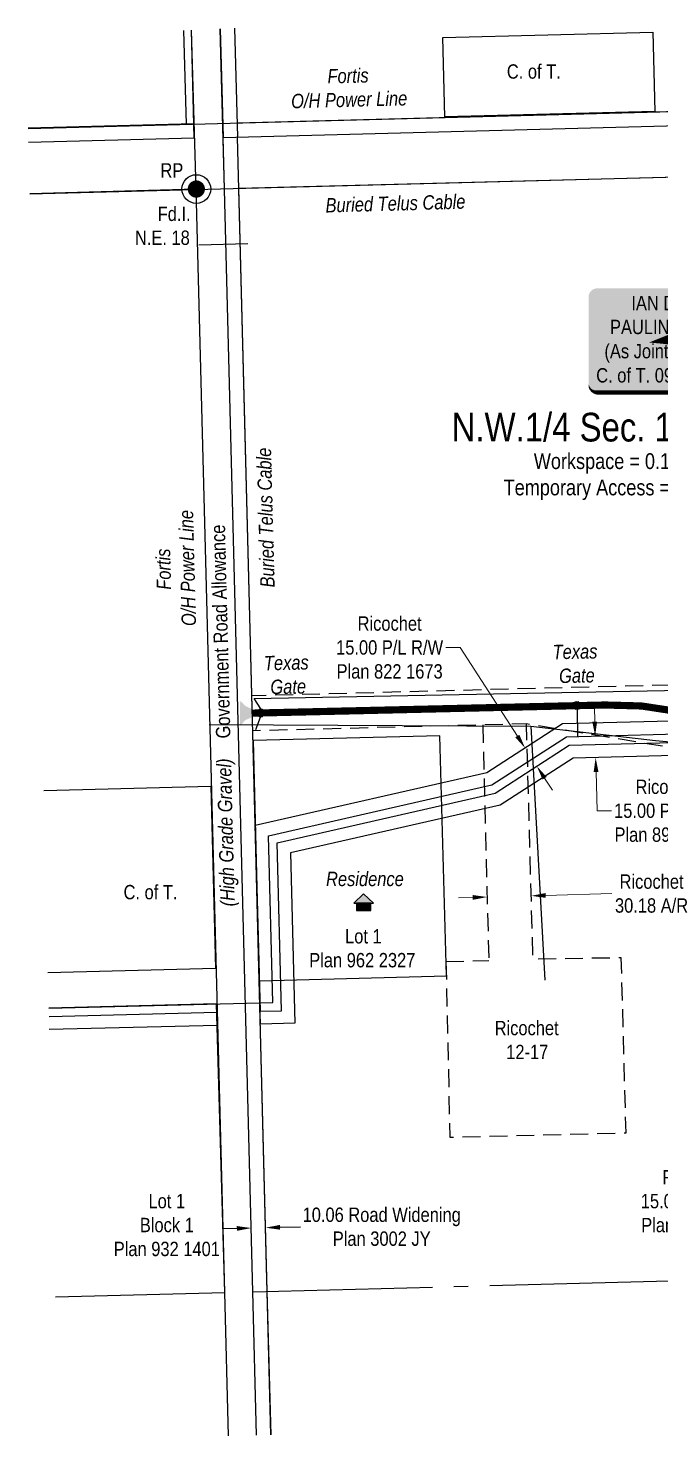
# Model space of a CAD drawing. Extents: x 623771 to 626298, y 5889519 to 5891376.
# Drawn here: x 623771 to 624212, y 5889519 to 5890499 of the extents above; entities that cross this region are included whole.
import ezdxf
from ezdxf.enums import TextEntityAlignment as Align

# ---------------------------------------------------------------- set-up
doc = ezdxf.new("R2010")
doc.units = 0
doc.header["$LTSCALE"] = 5
doc.header["$PDSIZE"] = 0.5
doc.linetypes.add('foc-ACCESSROAD', pattern=[3.75, 2.5, -1.25])
doc.linetypes.add('foc-QUARTERLINE', pattern=[33, 25, -3, 2, -3])
doc.layers.get('Defpoints').update_dxf_attribs({"color": 9})
for name, color, linetype in [('35', 37, 'Continuous'), ('AS-FENCE', 48, 'foc-FENCE'), ('AS-OWNER', 7, 'Continuous'), ('AS-POWER', 104, 'foc-POWER'), ('AS-POWER-T', 104, 'Continuous'), ('AS-RESIDENCE', 14, 'Continuous'), ('AS-ROADS', 254, 'Continuous'), ('AS-TELUS', 224, 'foc-TEL'), ('C-SYMBOL', 7, 'Continuous'), ('F-RW', 190, 'Continuous'), ('F-WS', 190, 'foc-ACCESSROAD'), ('L-AREAREQUIRED', 7, 'Continuous'), ('L-MON', 1, 'Continuous'), ('L-ROAD-T', 7, 'Continuous'), ('L-SEC', 7, 'Continuous'), ('L-SECQ', 8, 'foc-QUARTERLINE'), ('L-TITLEDB', 4, 'Continuous'), ('L-TITLEDB-T', 4, 'Continuous')]:
    doc.layers.add(name, color=color, linetype=linetype)
for name, color, linetype, lineweight in [('F-AR-T', 190, 'Continuous', 9), ('F-RW-T', 190, 'Continuous', 9), ('F-WS-T', 190, 'Continuous', 9), ('T-TEXT', 48, 'Continuous', 18)]:
    doc.layers.add(name, color=color, linetype=linetype, lineweight=lineweight)
doc.styles.add('100L', font='ARIALN.TTF', dxfattribs={"height": 11})
doc.styles.add('175L', font='ARIALN.TTF', dxfattribs={"height": 20})
doc.styles.add('80', font='ARIALN.TTF', dxfattribs={"height": 10})
doc.styles.add('80CG', font='ARIALN.TTF', dxfattribs={"height": 10})
doc.styles.add('80L', font='ARIALN.TTF', dxfattribs={"height": 10})
doc.styles.add('80LS', font='ARIALNI.TTF', dxfattribs={"height": 10})
doc.styles.add('foc-LtypeFont', font='ARIALN.TTF', dxfattribs={"height": 7.35})
doc.linetypes.add('foc-FENCE', pattern='A,10,-1,["X",foc-LtypeFont,S=0.2,R=0,X=-0.625,Y=-0.75],-1.24', length=12.24)
doc.linetypes.add('foc-POWER', pattern='A,6,-1,["P",foc-LtypeFont,S=0.2,R=0,X=-0.625,Y=-0.75],-1.24,4', length=12.24)
doc.linetypes.add('foc-POWER-NOLINE', pattern='A,0,-4,["P",foc-LtypeFont,S=0.2,R=0,X=-0.625,Y=-0.75],-8.24', length=12.24)
doc.linetypes.add('foc-TEL', pattern='A,2,-1,["T",foc-LtypeFont,S=0.2,R=0,X=-0.425,Y=-0.75],-1.24,8', length=12.24)
doc.linetypes.add('foc-TEL-NOLINE', pattern='A,0,-2,["T",foc-LtypeFont,S=0.2,R=0,X=-0.425,Y=-0.75],-10.24', length=12.24)
doc.dimstyles.new('Compass 5 000', dxfattribs={"dimscale": 5, "dimtxt": 9, "dimasz": 2, "dimexe": 0.2, "dimexo": 0.0625, "dimgap": 0.5, "dimtad": 0, "dimtih": 1, "dimtoh": 1, "dimzin": 0, "dimdsep": 46, "dimtxsty": '80CG', "dimcen": 0.1, "dimse1": 1, "dimse2": 1, "dimclrd": 256, "dimclrt": 256, "dimaunit": 1, "dimadec": 4, "dimazin": 0, "dimtfac": 0.06, "dimtofl": 0, "dimtmove": 0, "dimatfit": 1, "dimfxl": 0.2, "dimtolj": 1, "dimtzin": 0, "dimlwd": -1, "dimarcsym": 0})
pattern_1 = [(45, (218.6456, 2062.4858), (-1.12253201513, 1.12253201513), [])]

# ---------------------------------------------------------------- blocks, each defined once
blk = doc.blocks.new('*D380')
at = {"layer": 'Defpoints', "color": 0, "transparency": 16777216}
for p in [(624193.22, 5890006.9), (624166.56, 5889991.19), (624193.6, 5889991.89)]:
    blk.add_point(p, dxfattribs=at)
at = {"layer": 'F-RW-T', "transparency": 16777216}
for p, q in [((624165.92, 5890016.2), (624165.66, 5890026.19)), ((624166.82, 5889981.2), (624167.52, 5889954.1)), ((624167.52, 5889954.1), (624177.52, 5889954.1))]:
    blk.add_line(p, q, dxfattribs=at)
for points in [[(624167.59, 5890016.24), (624164.25, 5890016.15), (624166.18, 5890006.2)], [(624168.49, 5889981.24), (624165.16, 5889981.15), (624166.56, 5889991.19)]]:
    blk.add_solid(points, dxfattribs=at)
at = {"layer": 'F-RW-T', "transparency": 16777216, "insert": (624216.61, 5889954.1), "char_height": 10, "attachment_point": 5, "style": '80CG'}
blk.add_mtext('\\A1;Ricochet\\P15.00 P/L R/W^JPlan 892 2981', dxfattribs=at)
blk = doc.blocks.new('*D381')
at = {"layer": 'Defpoints', "color": 0, "transparency": 16777216}
for p in [(624112.27, 5889994.39), (624117.47, 5889997.75), (624120.39, 5889981.83)]:
    blk.add_point(p, dxfattribs=at)
at = {"layer": 'F-RW-T', "transparency": 16777216}
for p, q in [((624072.2, 5890067.82), (624062.2, 5890067.82)), ((624112.04, 5890006.15), (624072.2, 5890067.82)), ((624131.02, 5889976.79), (624136.44, 5889968.39))]:
    blk.add_line(p, q, dxfattribs=at)
for points in [[(624113.44, 5890007.06), (624110.64, 5890005.25), (624117.47, 5889997.75)], [(624132.42, 5889977.69), (624129.62, 5889975.88), (624125.59, 5889985.19)]]:
    blk.add_solid(points, dxfattribs=at)
at = {"layer": 'F-RW-T', "transparency": 16777216, "insert": (624023.12, 5890067.82), "char_height": 10, "attachment_point": 5, "style": '80CG'}
blk.add_mtext('\\A1;Ricochet\\P15.00 P/L R/W\\PPlan 822 1673', dxfattribs=at)
blk = doc.blocks.new('*D383')
at = {"layer": 'Defpoints', "color": 0, "transparency": 16777216}
for p in [(623924.72, 5889742.8), (623934.78, 5889743.06), (623936.83, 5889663.67)]:
    blk.add_point(p, dxfattribs=at)
at = {"layer": 'L-TITLEDB-T', "transparency": 16777216}
for p, q in [((623916.78, 5889663.15), (623906.78, 5889662.89)), ((623946.83, 5889663.92), (623961.04, 5889664.29))]:
    blk.add_line(p, q, dxfattribs=at)
for points in [[(623916.73, 5889664.81), (623916.82, 5889661.48), (623926.77, 5889663.41)], [(623946.78, 5889665.59), (623946.87, 5889662.26), (623936.83, 5889663.67)]]:
    blk.add_solid(points, dxfattribs=at)
at = {"layer": 'L-TITLEDB-T', "transparency": 16777216, "insert": (624017.62, 5889664.29), "char_height": 10, "attachment_point": 5, "style": '80CG'}
blk.add_mtext('\\A1;10.06 Road Widening\\PPlan 3002 JY', dxfattribs=at)
blk = doc.blocks.new('*U388')
h = blk.add_hatch(color=59)
edge = h.paths.add_edge_path()
edge.add_line((-51.5, -37), (51.5, -37))
edge.add_arc((51.5, -31), 6, 270, 360)
edge.add_line((57.5, -31), (57.5, 29.5))
edge.add_arc((51.5, 29.5), 6, 0, 90)
edge.add_line((51.5, 35.5), (-51.5, 35.5))
edge.add_arc((-51.5, 29.5), 6, 90, 180)
edge.add_line((-57.5, 29.5), (-57.5, -31))
edge.add_arc((-51.5, -31), 6, 180, 270)
at = {"color": 1, "flags": 128}
blk.add_lwpolyline([(-51.5, -37, 3, 3, 0), (51.5, -37, 3, 3, 0.414214), (57.5, -31, 3, 3, 0), (57.5, 29.5, 3, 0, 0.414214), (51.5, 35.5, 0, 0, 0), (-51.5, 35.5, 0, 0, 0.414214), (-57.5, 29.5, 0, 0, 0), (-57.5, -31, 0, 3, 0.414214)], format="xyseb", close=True, dxfattribs=at)
blk.add_lwpolyline([(-15.42, -2.21, 0, 7.5, 0), (0, 0, 0, 0, 0)], format="xyseb", dxfattribs=at)
at = {"color": 1, "style": '80'}
blk.add_attdef('ENTER_TEXT_001', (-35.99, -5), '', height=10, dxfattribs=at)
blk = doc.blocks.new('res_occ')
for points in [[(0.1, 0.89), (-1.26, -0.37), (1.46, -0.37)], [(-0.9, -1.43), (1.1, -1.43), (1.1, -0.37), (-0.9, -0.37)]]:
    blk.add_hatch(color=14).paths.add_polyline_path(points)
at = {"color": 14}
for points in [[(0.1, 0.89), (-1.26, -0.37), (1.46, -0.37)], [(-0.9, -1.43), (1.1, -1.43), (1.1, -0.37), (-0.9, -0.37)]]:
    blk.add_lwpolyline(points, close=True, dxfattribs=at)
blk = doc.blocks.new('fdia')
at = {"color": 255, "const_width": 1}
blk.add_lwpolyline([(-0.5, 0, 1), (0.5, 0, 1)], format="xyb", close=True, dxfattribs=at)
blk = doc.blocks.new('Fdiaa')
blk.add_blockref('fdia', (0, 0))
blk = doc.blocks.new('fdib')
at = {"color": 1, "const_width": 1.6}
blk.add_lwpolyline([(-0.4, 0, 1), (0.4, 0, 1)], format="xyb", close=True, dxfattribs=at)
at = {"color": 1}
blk.add_circle((0, 0), 0.8, dxfattribs=at)
blk = doc.blocks.new('Fdibb')
blk.add_blockref('fdib', (0, 0))
blk = doc.blocks.new('fdicc')
for name in ['Fdibb', 'Fdiaa']:
    blk.add_blockref(name, (0, 0))
blk = doc.blocks.new('FDI')
blk.add_blockref('fdicc', (0, 0))
blk = doc.blocks.new('*U478')
at = {"layer": '35', "color": 3}
blk.add_circle((0, 0), 10, dxfattribs=at)
at = {"layer": '35', "color": 3, "style": '80'}
blk.add_attdef('RP_001', (-24.99, 8.03), '', height=10, dxfattribs=at)
blk = doc.blocks.new('*D412')
at = {"layer": 'Defpoints', "color": 0, "transparency": 16777216}
for p in [(624121.71, 5889894.86), (624091.21, 5889886.11), (624121.93, 5889886.95)]:
    blk.add_point(p, dxfattribs=at)
at = {"layer": 'F-AR-T', "transparency": 16777216}
for p, q in [((624081, 5889893.75), (624071, 5889893.48)), ((624131.71, 5889895.13), (624177.82, 5889896.39))]:
    blk.add_line(p, q, dxfattribs=at)
for points in [[(624080.95, 5889895.41), (624081.04, 5889892.08), (624090.99, 5889894.02)], [(624131.66, 5889896.8), (624131.75, 5889893.47), (624121.71, 5889894.86)]]:
    blk.add_solid(points, dxfattribs=at)
at = {"layer": 'F-AR-T', "transparency": 16777216, "insert": (624205.48, 5889896.39), "char_height": 10, "attachment_point": 5, "style": '80CG'}
blk.add_mtext('\\A1;Ricochet\\P30.18 A/R', dxfattribs=at)
blk = doc.blocks.new('*D418')
at = {"layer": 'Defpoints', "color": 0, "transparency": 16777216}
for p in [(624303.32, 5889675.87), (624299.08, 5889662.97), (624313.37, 5889658.28)]:
    blk.add_point(p, dxfattribs=at)
at = {"layer": 'F-RW-T', "transparency": 16777216}
for p, q in [((624284.31, 5889682.11), (624274.31, 5889682.11)), ((624293.82, 5889678.99), (624284.31, 5889682.11)), ((624327.11, 5889668.06), (624336.61, 5889664.94))]:
    blk.add_line(p, q, dxfattribs=at)
for points in [[(624294.34, 5889680.58), (624293.3, 5889677.41), (624303.32, 5889675.87)], [(624327.63, 5889669.64), (624326.59, 5889666.48), (624317.61, 5889671.18)]]:
    blk.add_solid(points, dxfattribs=at)
at = {"layer": 'F-RW-T', "transparency": 16777216, "insert": (624235.23, 5889682.11), "char_height": 10, "attachment_point": 5, "style": '80CG'}
blk.add_mtext('\\A1;Ricochet\\P15.00 P/L R/W\\PPlan 242 0811 ', dxfattribs=at)

msp = doc.modelspace()

# ---------------------------------------------------------------- hatches: boundary and pattern name
at = {"layer": 'AS-ROADS'}
h = msp.add_hatch(color=256, dxfattribs=at)
h.dxf.hatch_style = 1
h.paths.add_polyline_path([(623927.478, 5890019.336), (623922.852, 5890017.354), (623918.96, 5890013.339), (623919.083, 5890030.949), (623922.343, 5890027.426), (623927.138, 5890024.906)])
at = {"layer": 'T-TEXT'}
h = msp.add_hatch(dxfattribs=at)
h.set_pattern_fill('ANSI31', color=256, scale=0.5)
h.set_pattern_definition(pattern_1)
h.paths.add_polyline_path([(624154.705, 5890024.829), (624154.511, 5890030.221), (624152.064, 5890030.049), (624152.448, 5890024.614)])
h = msp.add_hatch(dxfattribs=at)
h.set_pattern_fill('ANSI31', color=256, scale=0.5)
h.set_pattern_definition(pattern_1)
h.paths.add_polyline_path([(623932.215, 5890024.864), (623932.321, 5890019.446), (623934.714, 5890019.472), (623934.611, 5890024.945)])

# ---------------------------------------------------------------- linework, layer by layer
at = {"layer": 'AS-FENCE', "flags": 128}
for points in [[(623928.796, 5890032.274), (624321.482, 5890039.961), (624321.34, 5890045.875), (624326.387, 5890046.282), (624326.583, 5890039.973), (624361.699, 5890040.805), (624371.388, 5890041.067), (624499.762, 5890044.472), (624506.738, 5890049.137)], [(623933.421, 5890025.174), (623928.839, 5890032.387)], [(624153.716, 5890024.433), (624153.809, 5890005.731)], [(623933.009, 5890019.026), (623929.709, 5890010.455)]]:
    msp.add_lwpolyline(points, dxfattribs=at)
at = {"layer": 'AS-POWER'}
for p, q in [((624121.503, 5890012.982), (624208.132, 5890003.113)), ((624208.132, 5890003.113), (624302.553, 5889994.646))]:
    msp.add_line(p, q, dxfattribs=at)
at = {"layer": 'AS-POWER', "linetype": 'foc-POWER-NOLINE', "flags": 128}
for points in [[(623910.878, 5889518.656), (623908.456, 5889618.414), (623888.55, 5890387.242), (623885.078, 5890497.996)], [(623771.487, 5890429.536), (624862.042, 5890458.165)]]:
    msp.add_lwpolyline(points, dxfattribs=at)
at = {"layer": 'AS-POWER', "flags": 128}
for points in [[(623890.312, 5890348.413), (623924.513, 5890349.353)], [(623897.589, 5890014.252), (624121.503, 5890012.982), (624131.26, 5889836.221)], [(623785.863, 5889816.618), (623902.678, 5889819.565)]]:
    msp.add_lwpolyline(points, dxfattribs=at)
at = {"layer": 'AS-ROADS', "const_width": 5, "flags": 128}
msp.add_lwpolyline([(623927.308, 5890022.121), (624173.171, 5890027.799), (624198.412, 5890027.124), (624224.447, 5890023.17), (624252.761, 5890016.367), (624271.53, 5890012.795), (624300.912, 5890011.435), (624381.074, 5890013.338), (624402.469, 5890018.913), (624430.468, 5890029.291), (624455.486, 5890033.07), (624528.854, 5890036.514)], dxfattribs=at)
at = {"layer": 'AS-TELUS', "linetype": 'foc-TEL-NOLINE', "flags": 128}
for points in [[(623908.069, 5890387.389), (623905.166, 5890498.884)], [(623771.487, 5890429.536), (624862.042, 5890458.165)], [(623772.559, 5890383.83), (624860.514, 5890412.402)], [(623940.456, 5889519.422), (623918.122, 5890387.771)]]:
    msp.add_lwpolyline(points, dxfattribs=at)
at = {"layer": 'AS-TELUS', "flags": 128}
msp.add_lwpolyline([(623785.863, 5889816.62), (623932.717, 5889820.322)], dxfattribs=at)
at = {"layer": 'F-RW', "flags": 128}
for points in [[(624247.098, 5890017.292), (624143.591, 5890014.627), (624090.763, 5889980.499), (623929.585, 5889943.753), (623932.93, 5889814.419), (623947.928, 5889814.807), (623944.891, 5889931.88), (624096.559, 5889966.482), (624148.191, 5889999.728), (624247.505, 5890002.287), (624247.098, 5890017.292)], [(624397.784, 5889958.644), (624309.808, 5889976.748), (624247.748, 5889993.284), (624150.954, 5889990.791), (624100.121, 5889958.057), (623954.071, 5889924.754), (623957.158, 5889806.048), (623933.161, 5889805.426), (623932.775, 5889820.419), (623941.777, 5889820.65), (623938.77, 5889936.631), (624094.328, 5889972.075), (624146.353, 5890005.689), (624249.504, 5890008.346), (624308.301, 5889992.678), (624313.245, 5889991.354), (624319.119, 5889990.142), (624329.849, 5889987.931), (624400.742, 5889973.385), (624397.784, 5889958.644)], [(623785.863, 5889816.618), (623902.678, 5889819.565), (623903.059, 5889804.578), (623786.214, 5889801.64)], [(623785.863, 5889816.62), (623902.678, 5889819.565), (623902.831, 5889813.569)], [(623902.831, 5889813.569), (623786.004, 5889810.625)]]:
    msp.add_lwpolyline(points, dxfattribs=at)
at = {"layer": 'F-WS', "flags": 128}
for points in [[(624721.742, 5890056.391), (624442.626, 5890048.64), (624442.259, 5890068.185), (624219.997, 5890062.039), (624220.657, 5890041.775), (623927.257, 5890034.196)], [(624443.303, 5890024.278), (624445.269, 5889947.907), (624389.274, 5889945.932), (624389.091, 5889973.12), (624247.748, 5889993.284), (624118.44, 5890014.689), (623927.844, 5890009.787)], [(624062.37, 5889849.022), (624065.03, 5889726.624), (624187.734, 5889729.746), (624184.378, 5889851.616), (624122.916, 5889850.759), (624118.44, 5890014.689)], [(624087.955, 5890014.019), (624092.134, 5889849.779)], [(624062.37, 5889849.022), (624092.134, 5889849.779)]]:
    msp.add_lwpolyline(points, dxfattribs=at)
at = {"layer": 'L-SEC'}
for p, q in [((623887.041, 5890422.633), (623885.078, 5890497.996)), ((623905.172, 5890498.884), (623907.145, 5890423.158)), ((623907.145, 5890423.158), (624711.522, 5890444.113)), ((623887.041, 5890422.633), (623771.721, 5890419.571)), ((623927.917, 5889619.096), (623907.145, 5890423.158)), ((623908.456, 5889618.414), (623888.55, 5890387.242)), ((623910.984, 5889518.658), (623908.456, 5889618.414)), ((623930.531, 5889519.165), (623927.917, 5889619.096))]:
    msp.add_line(p, q, dxfattribs=at)
at = {"layer": 'L-SECQ'}
for p, q in [((623927.917, 5889619.096), (624838.186, 5889642.681)), ((623790.581, 5889615.458), (623908.456, 5889618.414))]:
    msp.add_line(p, q, dxfattribs=at)
at = {"layer": 'L-TITLEDB'}
for p, q in [((623881.601, 5890432.552), (623879.902, 5890497.767)), ((623915.224, 5890499.329), (623917.201, 5890423.42)), ((623916.94, 5890433.476), (624711.26, 5890454.169)), ((623886.774, 5890432.69), (623771.485, 5890429.629)), ((623937.973, 5889619.355), (623917.202, 5890423.417)), ((623918.122, 5890387.771), (624712.45, 5890408.465)), ((623888.55, 5890387.242), (623772.557, 5890383.921)), ((623940.585, 5889519.425), (623937.973, 5889619.358))]:
    msp.add_line(p, q, dxfattribs=at)
at = {"layer": 'L-TITLEDB', "flags": 128}
for points in [[(624061.555, 5890437.55), (624060.12, 5890492.818), (624206.261, 5890496.602), (624207.696, 5890441.333), (624061.555, 5890437.55)], [(623932.364, 5889835.632), (624062.636, 5889839.011), (624058.184, 5890006.301), (623928.127, 5890003.183), (623932.364, 5889835.632)], [(623782.305, 5889968.317), (623898.695, 5889971.344), (623901.919, 5889844.307)], [(623901.919, 5889844.307), (623785.283, 5889841.329)], [(623902.678, 5889819.565), (623785.863, 5889816.615)], [(623790.582, 5889615.436), (623908.456, 5889618.414), (623902.678, 5889819.565)]]:
    msp.add_lwpolyline(points, dxfattribs=at)
at = {"layer": 'T-TEXT', "flags": 128}
for points in [[(624154.705, 5890024.829), (624154.511, 5890030.221), (624152.064, 5890030.049), (624152.448, 5890024.614)], [(623932.215, 5890024.864), (623932.321, 5890019.446), (623934.714, 5890019.472), (623934.611, 5890024.945)]]:
    msp.add_lwpolyline(points, close=True, dxfattribs=at)

# ---------------------------------------------------------------- block references
at = {"layer": '35', "xscale": 0.99964983, "yscale": 0.99964983, "zscale": 0.99964983}
msp.add_blockref('*U478', (623888.55, 5890387.242), dxfattribs=at).add_auto_attribs({'RP_001': 'RP'})
at = {"layer": 'AS-OWNER', "color": 2}
ref = msp.add_blockref('*U388', (624219.154, 5890282.561), dxfattribs=at)
ref.add_attrib('ENTER_TEXT_001', 'IAN DUNN', (624191.412, 5890302.82), dxfattribs={"layer": '0', "color": 1, "height": 10, "style": '80'})
ref.add_attrib('ENTER_TEXT_002', 'PAULINE DUNN', (624176.559, 5890286.154), dxfattribs={"layer": '0', "color": 1, "height": 10, "style": '80'})
ref.add_attrib('ENTER_TEXT_003', '(As Joint Tenants)', (624172.674, 5890269.317), dxfattribs={"layer": '0', "color": 1, "height": 10, "style": '80'})
ref.add_attrib('ENTER_TEXT_004', 'C. of T. 092 175 572', (624166.954, 5890252.472), dxfattribs={"layer": '0', "color": 1, "height": 10, "style": '80'})
at = {"layer": 'AS-RESIDENCE', "xscale": 4.999999999999992, "yscale": 4.999999999999992, "zscale": 4.999999999999992}
msp.add_blockref('res_occ', (624004.498, 5889891.702), dxfattribs=at)
at = {"layer": 'L-MON'}
for xscale, yscale, zscale in [(4.999999999999992, 4.999999999999992, 4.999999999999992), (4.999999999999995, 4.999999999999995, 4.999999999999995)]:
    msp.add_blockref('FDI', (623888.55, 5890387.242), dxfattribs=dict(at, xscale=xscale, yscale=yscale, zscale=zscale))

# ---------------------------------------------------------------- texts
at = {"layer": 'AS-POWER-T', "char_height": 10, "attachment_point": 1, "style": '175L'}
for insert, rotation in [((623953.412, 5890470.099), 1.482474), ((623861.724, 5890081.658), 91.476042)]:
    msp.add_mtext_dynamic_manual_height_columns('\\pi26.305;{\\fArial Narrow|b0|i1|c0|p34;Fortis\\P\\pi0.57524;O/H Power Line}', width=80.67299, gutter_width=100, heights=[0], dxfattribs=dict(at, insert=insert, rotation=rotation))
at = {"layer": 'AS-RESIDENCE', "insert": (623977.054, 5889911.628), "char_height": 10, "attachment_point": 1, "style": '80L'}
msp.add_mtext_dynamic_manual_height_columns('\\pi1.8164;{\\fArial Narrow|b0|i1|c0|p34;Residence}', width=56.92075, gutter_width=50, heights=[0], dxfattribs=at)
at = {"layer": 'AS-TELUS', "char_height": 10, "attachment_point": 1, "style": '80L'}
for insert, rotation in [((623978.346, 5890380.844), 1.636785), ((623933.15, 5890109.523), 91.554881)]:
    msp.add_mtext_dynamic_manual_height_columns('{\\fArial Narrow|b0|i1|c0|p34;Buried Telus Cable}', width=100.05139, gutter_width=50, heights=[0], dxfattribs=dict(at, insert=insert, rotation=rotation))
at = {"layer": 'C-SYMBOL', "color": 3, "style": '175L'}
msp.add_text('N.W.1/4 Sec. 17-48-8-W.5M.', height=19.993, dxfattribs=at).set_placement((624213.315, 5890205.376), align=Align.BOTTOM_CENTER)
at = {"layer": 'F-WS-T', "insert": (624102.532, 5889807.757), "char_height": 10, "attachment_point": 1, "style": '80L'}
msp.add_mtext_dynamic_manual_height_columns('\\pi-6.3011;Ricochet\\P\\pi1.748;12-17', width=31.01981, gutter_width=50, heights=[0], dxfattribs=at)
at = {"layer": 'L-AREAREQUIRED', "color": 5, "insert": (624213.315, 5890203.193), "char_height": 10.99615, "width": 294.4632, "attachment_point": 2, "style": '100L'}
msp.add_mtext('Workspace = 0.120 ha  0.30 Ac. \\PTemporary Access = 0.014 ha  0.03 Ac.', dxfattribs=at)
at = {"layer": 'L-MON', "insert": (623806.019, 5890374.988), "char_height": 10, "attachment_point": 1, "style": '80L'}
msp.add_mtext_dynamic_manual_height_columns('\\pi55.636;Fd.I. \\P\\pi39.784;N.E. 18', width=76.61864, gutter_width=50, heights=[0], dxfattribs=at)
at = {"layer": 'L-ROAD-T', "style": '80L'}
msp.add_text('Government Road Allowance', height=10, rotation=91.479847, dxfattribs=at).set_placement((623905.395, 5890078.972), align=Align.MIDDLE_CENTER)
at = {"layer": 'L-TITLEDB-T', "char_height": 10, "attachment_point": 1, "style": '80L'}
for s, width, insert in [('C. of T.', 41.09407, (624104.742, 5890474.141)), ('C. of T.', 41.12102, (623837.884, 5889902.446)), ('\\pi27.714;Lot 1\\P\\pi2.7515;Plan 962 2327', 77.9723, (623964.406, 5889871.71)), ('\\pi27.037;Lot 1\\P\\pi21.007;Block 1\\P\\pi2.8625;Plan 932 1401', 76.61864, (623828.209, 5889687.208))]:
    msp.add_mtext_dynamic_manual_height_columns(s, width=width, gutter_width=50, heights=[0], dxfattribs=dict(at, insert=insert))
at = {"layer": 'T-TEXT', "style": '80LS'}
msp.add_text('(High Grade Gravel)', height=10, rotation=91.479847, dxfattribs=at).set_placement((623909.01, 5889939.018), align=Align.MIDDLE_CENTER)
at = {"layer": 'T-TEXT', "linetype": 'ByBlock', "char_height": 10, "attachment_point": 1, "rotation": 1.121447, "style": '80L'}
for insert in [(624135.709, 5890069.648), (623934.717, 5890061.926)]:
    msp.add_mtext_dynamic_manual_height_columns('\\pi0.7683;{\\fArial Narrow|b0|i1|c0|p34;Texas\\P\\pi1.771; Gate}', width=31.28422, gutter_width=50, heights=[0], dxfattribs=dict(at, insert=insert))

# ---------------------------------------------------------------- dimensions: what is measured, and where the dimension line sits
at = {"layer": 'F-AR-T'}
dim = msp.add_linear_dim(base=(624121.712, 5889894.86), p1=(624091.209, 5889886.113), p2=(624121.928, 5889886.951), angle=1.563804, text='Ricochet\\P30.18 A/R', dimstyle='Compass 5 000', dxfattribs=at)
dim.commit()
dim.dimension.update_dxf_attribs({"geometry": '*D412', "text_midpoint": (624205.485, 5889896.392), "dimtype": 161})
at = {"layer": 'F-RW-T'}
for base, p1, p2, angle, text, picture, middle in [((624117.47, 5889997.752), (624120.39, 5889981.827), (624112.272, 5889994.394), 122.863311, 'Ricochet\\P15.00 P/L R/W\\PPlan 822 1673', '*D381', (624023.118, 5890067.823)), ((624166.564, 5889991.193), (624193.216, 5890006.895), (624193.602, 5889991.889), 271.475368, 'Ricochet\\P15.00 P/L R/W^JPlan 892 2981', '*D380', (624216.606, 5889954.1)), ((624303.317, 5889675.873), (624313.372, 5889658.28), (624299.081, 5889662.972), 161.822949, 'Ricochet\\P15.00 P/L R/W\\PPlan 242 0811 ', '*D418', (624235.229, 5889682.112))]:
    dim = msp.add_linear_dim(base=base, p1=p1, p2=p2, angle=angle, text=text, dimstyle='Compass 5 000', dxfattribs=at)
    dim.commit()
    dim.dimension.update_dxf_attribs({"geometry": picture, "text_midpoint": middle, "dimtype": 161})
at = {"layer": 'L-TITLEDB-T'}
dim = msp.add_linear_dim(base=(623936.829, 5889663.667), p1=(623924.722, 5889742.799), p2=(623934.778, 5889743.059), angle=1.47983, text='10.06 Road Widening\\PPlan 3002 JY', dimstyle='Compass 5 000', dxfattribs=at)
dim.commit()
dim.dimension.update_dxf_attribs({"geometry": '*D383', "text_midpoint": (624017.624, 5889664.292), "dimtype": 161})

doc.saveas('drawing.dxf')
